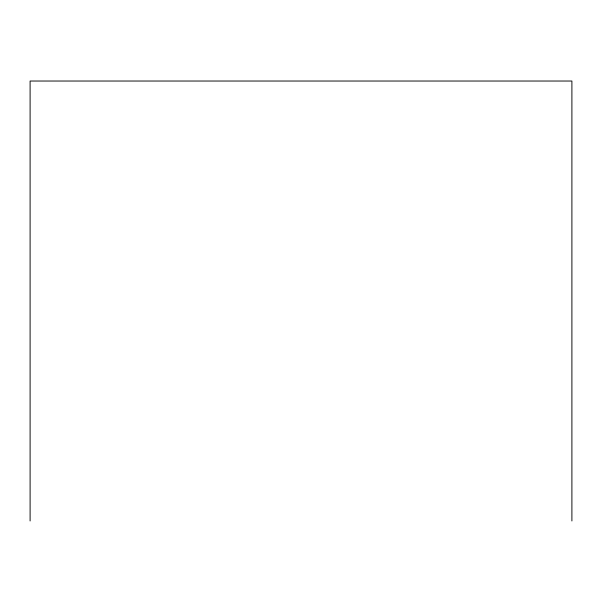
<?xml version="1.0" encoding="UTF-8"?>
<svg xmlns="http://www.w3.org/2000/svg" width="602" height="602" viewBox="0 0 602 602"><rect width="100%" height="100%" fill="white"/><g stroke="black" fill="none" stroke-linecap="round" stroke-linejoin="round"><path stroke-width="0.9" d="M571.9 520.971L571.9 81.029L30.1 81.029L30.1 520.971"/></g></svg>
